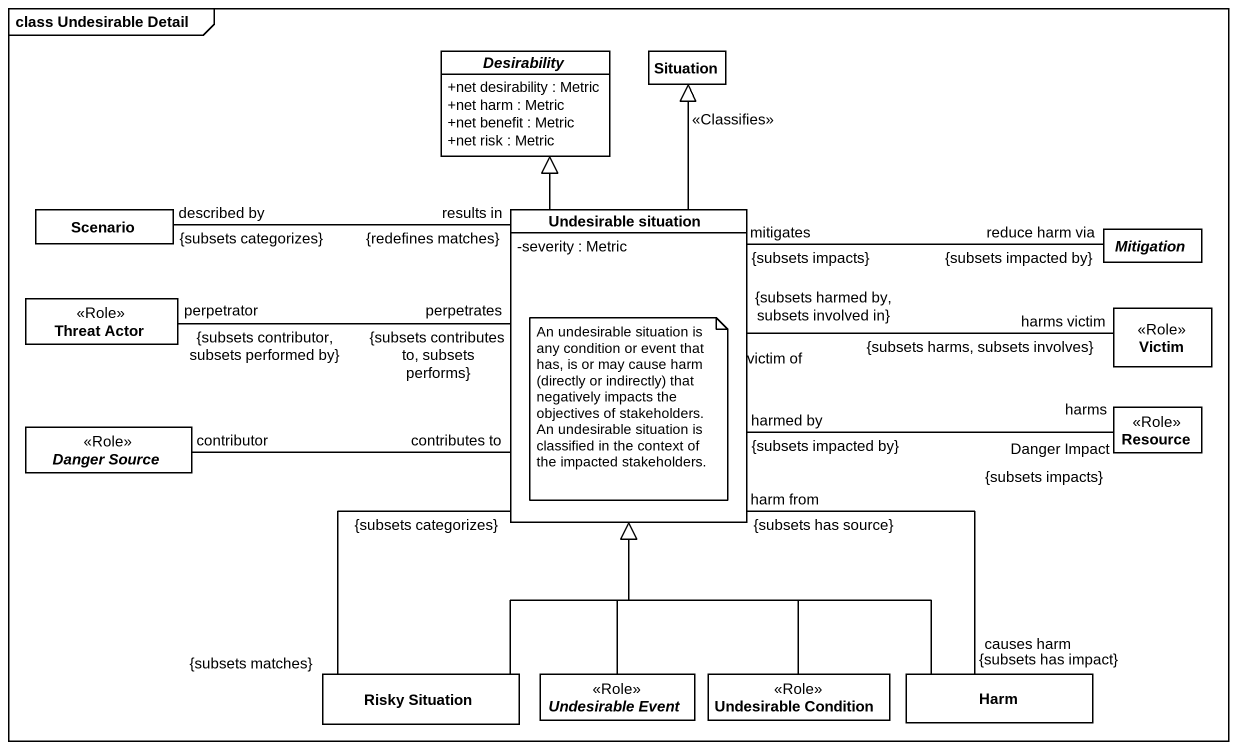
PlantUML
@startuml
mainframe class Undesirable Detail
hide circle
hide empty members
skinparam classAttributeIconSize 0
abstract class Desirability {
  +net desirability : Metric
  +net harm : Metric
  +net benefit : Metric
  +net risk : Metric
}
class Situation
class Scenario
class "Undesirable situation" as Undesirable_situation {
  -severity : Metric
}
abstract class Mitigation
class "Threat Actor" as Threat_Actor <<Role>>
class Victim <<Role>>
abstract class "Danger Source" as Danger_Source <<Role>>
class Resource <<Role>>
class "Risky Situation" as Risky_Situation
abstract class "Undesirable Event" as Undesirable_Event <<Role>>
class "Undesirable Condition" as Undesirable_Condition <<Role>>
class Harm
Undesirable_situation -up-|> Desirability
Undesirable_situation -up-|> Situation : <<Classifies>>
Undesirable_situation "results in\n{redefines matches}" -left- "described by\n{subsets categorizes}" Scenario
Undesirable_situation "mitigates\n{subsets impacts}" -right- "reduce harm via\n{subsets impacted by}" Mitigation
Undesirable_situation "victim of\n{subsets harmed by, subsets involved in}" -right- "harms victim\n{subsets harms, subsets involves}" Victim
Undesirable_situation "contributes to" -left- "contributor" Danger_Source
Undesirable_situation "harmed by\n{subsets impacted by}" -right- "harms\n{subsets impacts}" Resource : Danger Impact
Undesirable_situation "harm from\n{subsets has source}" -- "causes harm\n{subsets has impact}" Harm
Threat_Actor "perpetrator\n{subsets contributor, subsets performed by}" -right- "perpetrates\n{subsets contributes to, subsets performs}" Undesirable_situation
Risky_Situation -up-|> Undesirable_situation
Risky_Situation "{subsets matches}" -up- "{subsets categorizes}" Undesirable_situation
Undesirable_Event -up-|> Undesirable_situation
Undesirable_Condition -up-|> Undesirable_situation
Harm -up-|> Undesirable_situation
note bottom of Undesirable_situation : An undesirable situation is any condition or event that has, is or may cause harm (directly or indirectly) that negatively impacts the objectives of stakeholders. An undesirable situation is classified in the context of the impacted stakeholders.
@enduml
